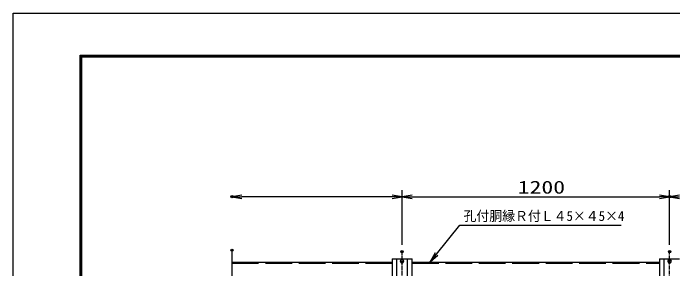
# Model space of a CAD drawing. Units: millimetres, scale not verified. Extents: x -4455 to 4455, y -3150 to 3150.
# Drawn here: x -4455 to -1496, y 2004 to 3150 of the extents above; entities that cross this region are included whole.
import ezdxf
from ezdxf.enums import TextEntityAlignment as Align

# ---------------------------------------------------------------- set-up
doc = ezdxf.new("R2010")
doc.units = ezdxf.units.MM
doc.header["$LTSCALE"] = 20
doc.header["$PDMODE"] = 32
doc.header["$PDSIZE"] = 10
doc.linetypes.add('DASHED', pattern=[7.5, 6, -1.5])
doc.linetypes.add('USER1', pattern=[1.125, 0.75, -0.125, 0.125, -0.125])
for name, color, linetype, lineweight in [('0-0_1', 7, 'Continuous', 25), ('0-1_2', 7, 'Continuous', 25), ('0-2_0', 4, 'Continuous', 25), ('0-4_EXTCNT-LMEC0', 2, 'Continuous', 25), ('0-6_EXTCNT-L', 1, 'Continuous', 25), ('0-7_WAKU', 7, 'Continuous', 25)]:
    doc.layers.add(name, color=color, linetype=linetype, lineweight=lineweight)
doc.layers.add('0-5_DEFPOINTS', color=7, linetype='Continuous')
doc.styles.add('ＭＳ ゴシック', font='')
doc.styles.get('ＭＳ ゴシック').set_extended_font_data('MS Gothic')

# ---------------------------------------------------------------- blocks, each defined once
blk = doc.blocks.new('DARROWS')
at = {"layer": '0-2_0', "color": 2}
blk.add_line((0, 0), (-19.982, 0), dxfattribs=at)
blk.add_lwpolyline([(-20, -3.333), (0, 0), (-20, 3.333)], dxfattribs=at)

msp = doc.modelspace()

# ---------------------------------------------------------------- linework, layer by layer
at = {"layer": '0-0_1', "color": 4}
for p, q in [((-3473.62, 2087.74), (-3473.62, 2019.38)), ((-3473.62, 2019.38), (-3473.62, 564.32))]:
    msp.add_line(p, q, dxfattribs=at)
at = {"layer": '0-0_1', "color": 4, "linetype": 'USER1'}
for p, q in [((-2710.12, -0.98), (-2710.12, 2081.34)), ((-1510.12, -20.98), (-1510.12, 2081.34))]:
    msp.add_line(p, q, dxfattribs=at)
at = {"layer": '0-0_1'}
for p, q in [((-2754.62, 2049.02), (-2754.62, 29.02)), ((-2735.12, 2049.02), (-2735.12, 29.02)), ((-2685.12, 29.02), (-2685.12, 2049.02)), ((-2665.62, 29.02), (-2665.62, 2049.02)), ((-1554.62, 2049.02), (-1554.62, -20.98)), ((-1535.12, 2049.02), (-1535.12, -20.98)), ((-3473.62, 2034.02), (-2754.62, 2034.02)), ((-2665.62, 2034.02), (-1554.62, 2034.02))]:
    msp.add_line(p, q, dxfattribs=at)
at = {"layer": '0-0_1', "linetype": 'DASHED'}
for p, q in [((-3473.62, 2030.02), (-2754.62, 2030.02)), ((-2665.62, 2030.02), (-1554.62, 2030.02))]:
    msp.add_line(p, q, dxfattribs=at)
at = {"layer": '0-1_2'}
for p, q in [((-2714.12, 2045.45), (-2718.12, 2038.52)), ((-2706.12, 2045.45), (-2714.12, 2045.45)), ((-2718.12, 2038.52), (-2714.12, 2031.59)), ((-2714.12, 2031.59), (-2706.12, 2031.59))]:
    msp.add_line(p, q, dxfattribs=at)
msp.add_lwpolyline([(-2706.12, 2031.59), (-2702.12, 2038.52), (-2706.12, 2045.45)], dxfattribs=at)
msp.add_lwpolyline([(-1502.12, 2038.52), (-1506.12, 2045.45), (-1514.12, 2045.45), (-1518.12, 2038.52), (-1514.12, 2031.59), (-1506.12, 2031.59)], close=True, dxfattribs=at)
for centre in [(-2710.12, 2038.52), (-1510.12, 2038.52)]:
    msp.add_circle(centre, 6.93, dxfattribs=at)
at = {"layer": '0-2_0', "color": 1}
for p, q in [((-2710.12, 2111.34), (-2710.12, 2357.35)), ((-1510.12, 2111.34), (-1510.12, 2357.35))]:
    msp.add_line(p, q, dxfattribs=at)
at = {"layer": '0-2_0', "color": 2}
msp.add_line((-2665.12, 2327.35), (-1555.12, 2327.35), dxfattribs=at)
at = {"layer": '0-2_0', "color": 7}
for p, q in [((-2754.62, 2049.02), (-2665.62, 2049.02)), ((-1554.62, 2049.02), (-1465.62, 2049.02))]:
    msp.add_line(p, q, dxfattribs=at)
at = {"layer": '0-4_EXTCNT-LMEC0'}
msp.add_lwpolyline([(-2556.21, 2070.3), (-2451.55, 2199.35), (-1726.55, 2199.35)], dxfattribs=at)
at = {"layer": '0-5_DEFPOINTS'}
for p in [(-3473.62, 2327.35), (-1510.12, 2327.35), (-3473.62, 2087.74), (-2710.12, 2081.34), (-1510.12, 2081.34)]:
    msp.add_point(p, dxfattribs=at)
at = {"layer": '0-6_EXTCNT-L'}
for p, q in [((-2710.12, 2111.34), (-2710.12, 2357.35)), ((-1510.12, 2111.34), (-1510.12, 2357.35))]:
    msp.add_line(p, q, dxfattribs=at)
at = {"layer": '0-6_EXTCNT-L', "color": 2}
msp.add_line((-2755.12, 2327.35), (-3428.62, 2327.35), dxfattribs=at)
at = {"layer": '0-7_WAKU', "color": 3}
msp.add_lwpolyline([(-4454.91, 3150), (4455.09, 3150), (4455.09, -3150), (-4454.91, -3150)], close=True, dxfattribs=at)
at = {"layer": '0-7_WAKU'}
for points in [[(-4154.91, 2962.5), (4155.09, 2962.5), (4155.09, -2962.5), (-4154.91, -2962.5)], [(-4153.03, 2960.62), (4153.22, 2960.62), (4153.22, -2960.63), (-4153.03, -2960.63)], [(-4151.16, 2958.75), (4151.34, 2958.75), (4151.34, -2958.75), (-4151.16, -2958.75)], [(-4149.28, 2956.87), (4149.47, 2956.87), (4149.47, -2956.88), (-4149.28, -2956.88)], [(-4147.41, 2955), (4147.59, 2955), (4147.59, -2955), (-4147.41, -2955)]]:
    msp.add_lwpolyline(points, close=True, dxfattribs=at)

# ---------------------------------------------------------------- block references
at = {"layer": '0-2_0', "xscale": 2.25, "yscale": 2.25, "rotation": 180}
msp.add_blockref('DARROWS', (-2710.12, 2327.35), dxfattribs=at)
at = {"layer": '0-2_0', "xscale": 2.25, "yscale": 2.25}
msp.add_blockref('DARROWS', (-1510.12, 2327.35), dxfattribs=at)
at = {"layer": '0-4_EXTCNT-LMEC0', "xscale": 2.25, "yscale": 2.25, "rotation": 230.95879}
msp.add_blockref('DARROWS', (-2584.55, 2035.35), dxfattribs=at)
at = {"layer": '0-6_EXTCNT-L', "xscale": 2.25, "yscale": 2.25, "rotation": 180}
for p in [(-3473.62, 2327.35), (-1510.12, 2327.35)]:
    msp.add_blockref('DARROWS', p, dxfattribs=at)
at = {"layer": '0-6_EXTCNT-L', "xscale": 2.25, "yscale": 2.25}
msp.add_blockref('DARROWS', (-2710.12, 2327.35), dxfattribs=at)

# ---------------------------------------------------------------- texts
at = {"layer": '0-0_1', "color": 4, "style": 'ＭＳ ゴシック', "width": 0.95}
msp.add_text('孔付胴縁Ｒ付Ｌ４5×４5×4', height=44.57, dxfattribs=at).set_placement((-2434.42, 2205.45), align=Align.BOTTOM_LEFT)
at = {"layer": '0-2_0', "color": 3, "style": 'ＭＳ ゴシック', "width": 1.35}
msp.add_text('1200', height=57.77, dxfattribs=at).set_placement((-2191.12, 2323.75), align=Align.BOTTOM_LEFT)

doc.saveas('drawing.dxf')
